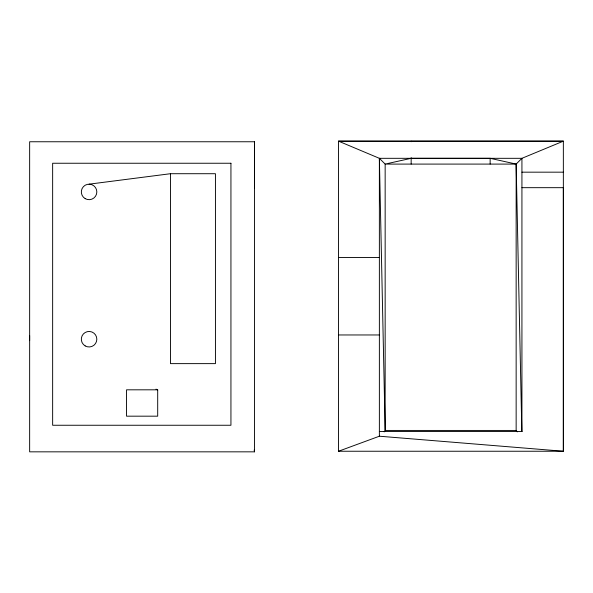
<?xml version="1.0" encoding="UTF-8"?>
<svg xmlns="http://www.w3.org/2000/svg" width="593" height="593" viewBox="0 0 593 593"><rect width="100%" height="100%" fill="white"/><g stroke="black" fill="none" stroke-linecap="round" stroke-linejoin="round"><path stroke-width="0.89" d="M29.65 340.649L29.65 335.556M254.456 451.836L254.456 141.757L29.65 141.757L29.65 451.836L254.456 451.836L254.167 450.005M384.16 431.882L385.154 430.436L385.154 164.091L379.372 158.316L338.544 141.164L338.544 451.243L563.35 451.243L563.35 187.677L521.929 187.677M521.833 431.593L516.147 164.091L490.144 158.316L411.157 158.316L385.154 164.091L516.147 164.091L521.929 158.316L563.35 141.164L563.35 451.243L379.372 436.218L338.544 451.243M89.076 184.171L170.473 173.712L215.437 173.712L215.437 363.628L170.473 363.628L170.473 173.712M379.372 436.218L379.372 158.316L521.929 158.316L521.929 431.585M521.929 172.17L563.35 172.17M338.544 257.444L379.372 257.444M338.544 334.963L379.372 334.963M157.694 389.816L126.546 389.816L126.546 416.175L157.694 416.175L157.694 389.816L155.981 389.164M517.289 431.882L516.147 430.436L385.154 430.436L379.372 158.316M379.372 431.504L521.929 431.504M411.157 141.23L338.544 141.164L563.35 141.171L411.157 141.164L411.157 141.72M516.147 164.091L516.147 430.436M490.144 158.316L490.144 164.091M411.157 157.671L411.157 164.091M254.456 141.757L254.456 188.278M230.936 163.245L52.644 163.245L52.644 425.255L230.936 425.255L230.936 163.245M85.199 198.64A7.753 7.753 0 0 0 96.829 191.924A7.753 7.753 0 0 0 85.199 185.216A7.753 7.753 0 0 0 85.199 198.64M85.199 345.927A7.753 7.753 0 0 0 96.829 339.211A7.753 7.753 0 0 0 85.199 332.495A7.753 7.753 0 0 0 85.199 345.927"/></g></svg>
